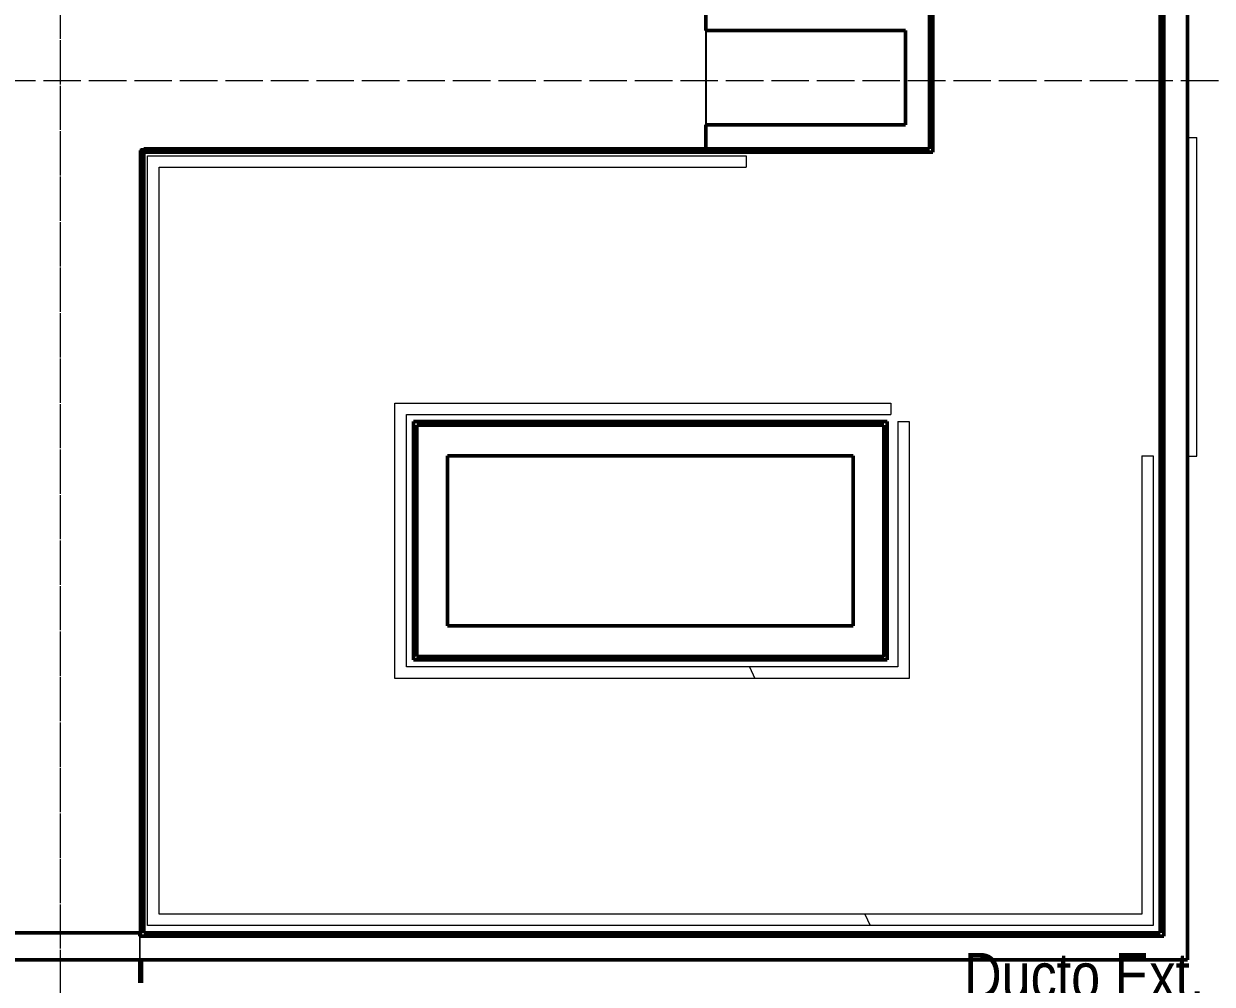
# Model space of a CAD drawing. Header units: inches. Extents: x -3 to 209, y -384 to 20.
# Drawn here: x 162.28 to 167.5, y -89.46 to -85.24 of the extents above; entities that cross this region are included whole.
import ezdxf
from ezdxf import colors
from ezdxf.entities.mleader import LeaderData, LeaderLine
from ezdxf.math import Vec2, Vec3

# ---------------------------------------------------------------- set-up
doc = ezdxf.new("R2010")
doc.units = ezdxf.units.IN
doc.header["$MEASUREMENT"] = 0
for name, pattern in [('Dash', [0.00635, 0.003175, -0.003175]), ('Dash_2_', [0.00635, 0.003175, -0.003175]), ('Grid Line', [0.022225, 0.0127, -0.003175, 0.003175, -0.003175]), ('Grid Line 1_2_', [0.022225, 0.0127, -0.003175, 0.003175, -0.003175])]:
    doc.linetypes.add(name, pattern=pattern)
for name, color, linetype, lineweight in [('A-AREA', 253, 'Dash', 70), ('A-FLOR-HRAL', 253, 'Continuous', 9), ('A-WALL-PATT', 253, 'Continuous', 50), ('HVAC -Textos Extraccion', 2, 'Continuous', 9), ('S-BEAM', 253, 'Continuous', 13), ('S-GRID', 253, 'Continuous', 9)]:
    doc.layers.add(name, color=color, linetype=linetype, lineweight=lineweight)
doc.layers.add('A-WALL', color=253, linetype='Continuous')
doc.styles.add('Arial Narrow', font='ARIALN.TTF', dxfattribs={"height": 0.00295})
doc.styles.get("Standard").update_dxf_attribs({"font": 'arial.ttf'})

msp = doc.modelspace()

# ---------------------------------------------------------------- linework, layer by layer
at = {"layer": 'A-AREA', "linetype": 'Dash_2_'}
msp.add_line((162.7939, -89.3578), (162.7939, -89.4636), dxfattribs=at)
msp.add_line((162.7939, -89.3578), (162.7939, -89.4636), dxfattribs=at)
at = {"layer": 'A-FLOR-HRAL'}
for p, q in [((162.8246, -85.8221), (163.7759, -85.8221)), ((162.8246, -87.1579), (162.8246, -85.8221)), ((163.7759, -85.8221), (165.4559, -85.8221)), ((165.4559, -85.8221), (165.4559, -85.8721)), ((162.8746, -85.8721), (163.7759, -85.8721)), ((162.8746, -87.1579), (162.8746, -85.8721)), ((163.7759, -85.8721), (165.4559, -85.8721)), ((163.9118, -86.9092), (165.4559, -86.9092)), ((163.9118, -87.1579), (163.9118, -86.9092)), ((165.4559, -86.9092), (166.0909, -86.9092)), ((166.0909, -86.9092), (166.0909, -86.9592)), ((163.9618, -86.9592), (165.4559, -86.9592)), ((163.9618, -87.1579), (163.9618, -86.9592)), ((165.4559, -86.9592), (166.0909, -86.9592)), ((166.1223, -86.9906), (166.1723, -86.9906)), ((166.1223, -86.9906), (166.1223, -87.1406)), ((166.1723, -86.9906), (166.1723, -87.1406)), ((166.1223, -87.1406), (166.1223, -87.9806)), ((166.1723, -87.1406), (166.1723, -87.9806)), ((167.1946, -87.1406), (167.2446, -87.1406)), ((167.1946, -87.1406), (167.1946, -87.9806)), ((167.2446, -87.1406), (167.2446, -87.9806)), ((162.8246, -88.2779), (162.8246, -87.1579)), ((162.8746, -88.2779), (162.8746, -87.1579)), ((163.9118, -88.1193), (163.9118, -87.1579)), ((163.9618, -88.0693), (163.9618, -87.1579)), ((166.1223, -87.9806), (166.1223, -88.0693)), ((166.1723, -87.9806), (166.1723, -88.1193)), ((167.1946, -87.9806), (167.1946, -89.1565)), ((167.2446, -87.9806), (167.2446, -89.2065)), ((164.0559, -88.0693), (163.9618, -88.0693)), ((165.4707, -88.0693), (164.0559, -88.0693)), ((165.4707, -88.0693), (165.4941, -88.1193)), ((166.1223, -88.0693), (165.4707, -88.0693)), ((164.0559, -88.1193), (163.9118, -88.1193)), ((165.4941, -88.1193), (164.0559, -88.1193)), ((166.1723, -88.1193), (165.4941, -88.1193)), ((162.8246, -89.2065), (162.8246, -88.2779)), ((162.8746, -89.1565), (162.8746, -88.2779)), ((164.0559, -89.1565), (162.8746, -89.1565)), ((165.9777, -89.1565), (164.0559, -89.1565)), ((165.9777, -89.1565), (166.001, -89.2065)), ((166.2959, -89.1565), (165.9777, -89.1565)), ((167.1946, -89.1565), (166.2959, -89.1565)), ((164.0559, -89.2065), (162.8246, -89.2065)), ((166.001, -89.2065), (164.0559, -89.2065)), ((166.2959, -89.2065), (166.001, -89.2065)), ((167.2446, -89.2065), (166.2959, -89.2065))]:
    msp.add_line(p, q, dxfattribs=at)
at = {"layer": 'A-WALL', "lineweight": 50}
for p, q in [((166.2609, -85.2707), (166.2609, -84.8449)), ((166.261, -84.8449), (166.261, -85.7906)), ((166.276, -85.7906), (166.276, -84.8449)), ((167.2759, -84.8599), (167.2759, -85.7907)), ((167.2909, -85.7907), (167.2909, -84.8599)), ((167.291, -84.8449), (167.291, -89.2528)), ((167.396, -89.3578), (167.396, -84.8599)), ((165.2782, -85.1657), (165.2782, -85.2707)), ((165.2782, -85.2707), (166.156, -85.2707)), ((166.156, -85.2707), (166.156, -85.6856)), ((166.261, -85.7906), (166.261, -85.2707)), ((166.156, -85.6856), (165.2782, -85.6856)), ((165.2782, -85.6856), (165.2782, -85.7906)), ((162.8082, -85.7981), (162.7932, -85.7981)), ((162.7932, -85.7981), (162.7932, -89.2378)), ((166.261, -85.7906), (162.8082, -85.7906)), ((162.8082, -85.7906), (162.8082, -85.7981)), ((162.8082, -89.2378), (162.8082, -85.8056)), ((162.8082, -85.8056), (166.276, -85.8056)), ((165.2782, -85.7906), (166.156, -85.7906)), ((166.156, -85.7906), (166.261, -85.7906)), ((166.276, -85.8056), (166.276, -85.7906)), ((167.2759, -85.7907), (167.2759, -89.2378)), ((167.2909, -89.2528), (167.2909, -85.7907)), ((164.0082, -86.9906), (163.9932, -86.9906)), ((163.9932, -86.9906), (163.9932, -88.0379)), ((166.0761, -86.9906), (164.0082, -86.9906)), ((166.0611, -87.0056), (164.0082, -87.0056)), ((164.0082, -87.0056), (164.0082, -87.1406)), ((164.0082, -88.0229), (164.0082, -87.0056)), ((164.0082, -87.0056), (166.0611, -87.0056)), ((166.0611, -87.1406), (166.0611, -87.0056)), ((166.0611, -87.0056), (166.0611, -88.0229)), ((166.0761, -87.0056), (166.0761, -86.9906)), ((166.0761, -88.0379), (166.0761, -87.0056)), ((164.0082, -87.1406), (164.0082, -88.0229)), ((164.1432, -87.1406), (165.9261, -87.1406)), ((164.1432, -87.8879), (164.1432, -87.1406)), ((165.9261, -87.1406), (165.9261, -87.8879)), ((166.0611, -87.8879), (166.0611, -87.1406)), ((165.9261, -87.8879), (164.1432, -87.8879)), ((166.0611, -88.0229), (166.0611, -87.8879)), ((164.0082, -88.0229), (164.1432, -88.0229)), ((166.0611, -88.0229), (164.0082, -88.0229)), ((164.1432, -88.0229), (166.0611, -88.0229)), ((163.9932, -88.0379), (164.0082, -88.0379)), ((164.0082, -88.0379), (166.0611, -88.0379)), ((166.0611, -88.0379), (166.0761, -88.0379)), ((162.7906, -89.2378), (162.0932, -89.2378)), ((162.7906, -89.2528), (162.7906, -89.2378)), ((167.291, -89.2528), (162.7906, -89.2528)), ((162.7932, -89.2378), (162.7932, -89.2528)), ((162.7932, -89.2528), (167.2759, -89.2528)), ((167.2759, -89.2378), (162.8082, -89.2378)), ((167.2759, -89.2528), (167.2909, -89.2528)), ((162.0932, -89.3578), (162.7906, -89.3578)), ((162.7906, -89.3578), (167.291, -89.3578)), ((167.291, -89.3578), (167.396, -89.3578))]:
    msp.add_line(p, q, dxfattribs=at)
at = {"layer": 'A-WALL', "lineweight": 25}
for p, q in [((165.2792, -85.7906), (165.2792, -85.0906)), ((162.7942, -85.7906), (165.2792, -85.7906)), ((162.7942, -89.2406), (162.7942, -85.7906)), ((162.0942, -89.2406), (162.7942, -89.2406))]:
    msp.add_line(p, q, dxfattribs=at)
at = {"layer": 'A-WALL', "lineweight": 18}
for p, q in [((162.7906, -89.2528), (162.7906, -89.3578)), ((162.7906, -89.3578), (162.7906, -89.2528))]:
    msp.add_line(p, q, dxfattribs=at)
at = {"layer": 'A-WALL-PATT', "linetype": 'Continuous', "lineweight": 9}
for p, q in [((167.2759, -85.2562), (167.2909, -85.2412)), ((166.261, -85.2812), (166.276, -85.2662)), ((167.2759, -85.3269), (167.2909, -85.3119)), ((166.261, -85.3519), (166.276, -85.3369)), ((166.261, -85.4226), (166.276, -85.4076)), ((167.2759, -85.3976), (167.2909, -85.3826)), ((167.2759, -85.4684), (167.2909, -85.4534)), ((166.261, -85.4933), (166.276, -85.4783)), ((166.261, -85.564), (166.276, -85.549)), ((167.2759, -85.5391), (167.2909, -85.5241)), ((166.261, -85.6348), (166.276, -85.6198)), ((167.2759, -85.6098), (167.2909, -85.5948)), ((167.2759, -85.6805), (167.2909, -85.6655)), ((166.261, -85.7055), (166.276, -85.6905)), ((166.261, -85.7762), (166.276, -85.7612)), ((167.2759, -85.7512), (167.2909, -85.7362)), ((162.7932, -85.8499), (162.8082, -85.8349)), ((162.8374, -85.8056), (162.8524, -85.7906)), ((162.9081, -85.8056), (162.9231, -85.7906)), ((162.9788, -85.8056), (162.9938, -85.7906)), ((163.0495, -85.8056), (163.0645, -85.7906)), ((163.1202, -85.8056), (163.1352, -85.7906)), ((163.1909, -85.8056), (163.2059, -85.7906)), ((163.2616, -85.8056), (163.2766, -85.7906)), ((163.3324, -85.8056), (163.3474, -85.7906)), ((163.4031, -85.8056), (163.4181, -85.7906)), ((163.4738, -85.8056), (163.4888, -85.7906)), ((163.5445, -85.8056), (163.5595, -85.7906)), ((163.6152, -85.8056), (163.6302, -85.7906)), ((163.6859, -85.8056), (163.7009, -85.7906)), ((163.7566, -85.8056), (163.7716, -85.7906)), ((163.8273, -85.8056), (163.8423, -85.7906)), ((163.898, -85.8056), (163.913, -85.7906)), ((163.9688, -85.8056), (163.9838, -85.7906)), ((164.0395, -85.8056), (164.0545, -85.7906)), ((164.1102, -85.8056), (164.1252, -85.7906)), ((164.1809, -85.8056), (164.1959, -85.7906)), ((164.2516, -85.8056), (164.2666, -85.7906)), ((164.3223, -85.8056), (164.3373, -85.7906)), ((164.393, -85.8056), (164.408, -85.7906)), ((164.4637, -85.8056), (164.4787, -85.7906)), ((164.5344, -85.8056), (164.5494, -85.7906)), ((164.6052, -85.8056), (164.6202, -85.7906)), ((164.6759, -85.8056), (164.6909, -85.7906)), ((164.7466, -85.8056), (164.7616, -85.7906)), ((164.8173, -85.8056), (164.8323, -85.7906)), ((164.888, -85.8056), (164.903, -85.7906)), ((164.9587, -85.8056), (164.9737, -85.7906)), ((165.0294, -85.8056), (165.0444, -85.7906)), ((165.1001, -85.8056), (165.1151, -85.7906)), ((165.1708, -85.8056), (165.1858, -85.7906)), ((165.2415, -85.8056), (165.2565, -85.7906)), ((165.3123, -85.8056), (165.3273, -85.7906)), ((165.383, -85.8056), (165.398, -85.7906)), ((165.4537, -85.8056), (165.4687, -85.7906)), ((165.5244, -85.8056), (165.5394, -85.7906)), ((165.5951, -85.8056), (165.6101, -85.7906)), ((165.6658, -85.8056), (165.6808, -85.7906)), ((165.7365, -85.8056), (165.7515, -85.7906)), ((165.8072, -85.8056), (165.8222, -85.7906)), ((165.8779, -85.8056), (165.8929, -85.7906)), ((165.9487, -85.8056), (165.9637, -85.7906)), ((166.0194, -85.8056), (166.0344, -85.7906)), ((166.0901, -85.8056), (166.1051, -85.7906)), ((166.1608, -85.8056), (166.1758, -85.7906)), ((166.2315, -85.8056), (166.2465, -85.7906)), ((167.2759, -85.8219), (167.2909, -85.8069)), ((167.2759, -85.8926), (167.2909, -85.8776)), ((162.7932, -85.9206), (162.8082, -85.9056)), ((162.7932, -85.9913), (162.8082, -85.9763)), ((167.2759, -85.9633), (167.2909, -85.9483)), ((167.2759, -86.034), (167.2909, -86.019)), ((162.7932, -86.062), (162.8082, -86.047)), ((167.2759, -86.1048), (167.2909, -86.0898)), ((162.7932, -86.1327), (162.8082, -86.1177)), ((162.7932, -86.2034), (162.8082, -86.1884)), ((167.2759, -86.1755), (167.2909, -86.1605)), ((167.2759, -86.2462), (167.2909, -86.2312)), ((162.7932, -86.2741), (162.8082, -86.2591)), ((167.2759, -86.3169), (167.2909, -86.3019)), ((162.7932, -86.3448), (162.8082, -86.3298)), ((162.7932, -86.4155), (162.8082, -86.4005)), ((167.2759, -86.3876), (167.2909, -86.3726)), ((167.2759, -86.4583), (167.2909, -86.4433)), ((162.7932, -86.4863), (162.8082, -86.4713)), ((167.2759, -86.529), (167.2909, -86.514)), ((162.7932, -86.557), (162.8082, -86.542)), ((162.7932, -86.6277), (162.8082, -86.6127)), ((167.2759, -86.5997), (167.2909, -86.5847)), ((167.2759, -86.6704), (167.2909, -86.6554)), ((162.7932, -86.6984), (162.8082, -86.6834)), ((162.7932, -86.7691), (162.8082, -86.7541)), ((167.2759, -86.7411), (167.2909, -86.7261)), ((162.7932, -86.8398), (162.8082, -86.8248)), ((167.2759, -86.8119), (167.2909, -86.7969)), ((167.2759, -86.8826), (167.2909, -86.8676)), ((162.7932, -86.9105), (162.8082, -86.8955)), ((162.7932, -86.9812), (162.8082, -86.9662)), ((167.2759, -86.9533), (167.2909, -86.9383)), ((164.0415, -87.0056), (164.0565, -86.9906)), ((164.1123, -87.0056), (164.1273, -86.9906)), ((164.183, -87.0056), (164.198, -86.9906)), ((164.2537, -87.0056), (164.2687, -86.9906)), ((164.3244, -87.0056), (164.3394, -86.9906)), ((164.3951, -87.0056), (164.4101, -86.9906)), ((164.4658, -87.0056), (164.4808, -86.9906)), ((164.5365, -87.0056), (164.5515, -86.9906)), ((164.6072, -87.0056), (164.6222, -86.9906)), ((164.6779, -87.0056), (164.6929, -86.9906)), ((164.7487, -87.0056), (164.7637, -86.9906)), ((164.8194, -87.0056), (164.8344, -86.9906)), ((164.8901, -87.0056), (164.9051, -86.9906)), ((164.9608, -87.0056), (164.9758, -86.9906)), ((165.0315, -87.0056), (165.0465, -86.9906)), ((165.1022, -87.0056), (165.1172, -86.9906)), ((165.1729, -87.0056), (165.1879, -86.9906)), ((165.2436, -87.0056), (165.2586, -86.9906)), ((165.3143, -87.0056), (165.3293, -86.9906)), ((165.3851, -87.0056), (165.4001, -86.9906)), ((165.4558, -87.0056), (165.4708, -86.9906)), ((165.5265, -87.0056), (165.5415, -86.9906)), ((165.5972, -87.0056), (165.6122, -86.9906)), ((165.6679, -87.0056), (165.6829, -86.9906)), ((165.7386, -87.0056), (165.7536, -86.9906)), ((165.8093, -87.0056), (165.8243, -86.9906)), ((165.88, -87.0056), (165.895, -86.9906)), ((165.9507, -87.0056), (165.9657, -86.9906)), ((166.0214, -87.0056), (166.0364, -86.9906)), ((166.0611, -87.0367), (166.0761, -87.0217)), ((167.2759, -87.024), (167.2909, -87.009)), ((162.7932, -87.0519), (162.8082, -87.0369)), ((163.9932, -87.054), (164.0082, -87.039)), ((167.2759, -87.0947), (167.2909, -87.0797)), ((162.7932, -87.1227), (162.8082, -87.1077)), ((163.9932, -87.1247), (164.0082, -87.1097)), ((166.0611, -87.1074), (166.0761, -87.0924)), ((162.7932, -87.1934), (162.8082, -87.1784)), ((163.9932, -87.1954), (164.0082, -87.1804)), ((166.0611, -87.1781), (166.0761, -87.1631)), ((167.2759, -87.1654), (167.2909, -87.1504)), ((166.0611, -87.2489), (166.0761, -87.2339)), ((167.2759, -87.2361), (167.2909, -87.2211)), ((162.7932, -87.2641), (162.8082, -87.2491)), ((163.9932, -87.2662), (164.0082, -87.2512)), ((167.2759, -87.3068), (167.2909, -87.2918)), ((162.7932, -87.3348), (162.8082, -87.3198)), ((163.9932, -87.3369), (164.0082, -87.3219)), ((166.0611, -87.3196), (166.0761, -87.3046)), ((162.7932, -87.4055), (162.8082, -87.3905)), ((163.9932, -87.4076), (164.0082, -87.3926)), ((166.0611, -87.3903), (166.0761, -87.3753)), ((167.2759, -87.3775), (167.2909, -87.3625)), ((166.0611, -87.461), (166.0761, -87.446)), ((167.2759, -87.4483), (167.2909, -87.4333)), ((162.7932, -87.4762), (162.8082, -87.4612)), ((163.9932, -87.4783), (164.0082, -87.4633)), ((167.2759, -87.519), (167.2909, -87.504)), ((162.7932, -87.5469), (162.8082, -87.5319)), ((163.9932, -87.549), (164.0082, -87.534)), ((166.0611, -87.5317), (166.0761, -87.5167)), ((162.7932, -87.6176), (162.8082, -87.6026)), ((163.9932, -87.6197), (164.0082, -87.6047)), ((166.0611, -87.6024), (166.0761, -87.5874)), ((167.2759, -87.5897), (167.2909, -87.5747)), ((166.0611, -87.6731), (166.0761, -87.6581)), ((167.2759, -87.6604), (167.2909, -87.6454)), ((162.7932, -87.6883), (162.8082, -87.6733)), ((163.9932, -87.6904), (164.0082, -87.6754)), ((162.7932, -87.7591), (162.8082, -87.7441)), ((163.9932, -87.7611), (164.0082, -87.7461)), ((166.0611, -87.7438), (166.0761, -87.7288)), ((167.2759, -87.7311), (167.2909, -87.7161)), ((162.7932, -87.8298), (162.8082, -87.8148)), ((163.9932, -87.8318), (164.0082, -87.8168)), ((166.0611, -87.8145), (166.0761, -87.7995)), ((167.2759, -87.8018), (167.2909, -87.7868)), ((166.0611, -87.8852), (166.0761, -87.8702)), ((167.2759, -87.8725), (167.2909, -87.8575)), ((162.7932, -87.9005), (162.8082, -87.8855)), ((163.9932, -87.9026), (164.0082, -87.8876)), ((162.7932, -87.9712), (162.8082, -87.9562)), ((163.9932, -87.9733), (164.0082, -87.9583)), ((166.0611, -87.956), (166.0761, -87.941)), ((167.2759, -87.9432), (167.2909, -87.9282)), ((162.7932, -88.0419), (162.8082, -88.0269)), ((163.9993, -88.0379), (164.0082, -88.029)), ((164.0082, -88.029), (164.0143, -88.0229)), ((164.07, -88.0379), (164.085, -88.0229)), ((164.1407, -88.0379), (164.1557, -88.0229)), ((164.2114, -88.0379), (164.2264, -88.0229)), ((164.2821, -88.0379), (164.2971, -88.0229)), ((164.3528, -88.0379), (164.3678, -88.0229)), ((164.4236, -88.0379), (164.4386, -88.0229)), ((164.4943, -88.0379), (164.5093, -88.0229)), ((164.565, -88.0379), (164.58, -88.0229)), ((164.6357, -88.0379), (164.6507, -88.0229)), ((164.7064, -88.0379), (164.7214, -88.0229)), ((164.7771, -88.0379), (164.7921, -88.0229)), ((164.8478, -88.0379), (164.8628, -88.0229)), ((164.9185, -88.0379), (164.9335, -88.0229)), ((164.9892, -88.0379), (165.0042, -88.0229)), ((165.0599, -88.0379), (165.0749, -88.0229)), ((165.1307, -88.0379), (165.1457, -88.0229)), ((165.2014, -88.0379), (165.2164, -88.0229)), ((165.2721, -88.0379), (165.2871, -88.0229)), ((165.3428, -88.0379), (165.3578, -88.0229)), ((165.4135, -88.0379), (165.4285, -88.0229)), ((165.4842, -88.0379), (165.4992, -88.0229)), ((165.5549, -88.0379), (165.5699, -88.0229)), ((165.6256, -88.0379), (165.6406, -88.0229)), ((165.6963, -88.0379), (165.7113, -88.0229)), ((165.7671, -88.0379), (165.7821, -88.0229)), ((165.8378, -88.0379), (165.8528, -88.0229)), ((165.9085, -88.0379), (165.9235, -88.0229)), ((165.9792, -88.0379), (165.9942, -88.0229)), ((166.0499, -88.0379), (166.0611, -88.0267)), ((166.0611, -88.0267), (166.0761, -88.0117)), ((167.2759, -88.0139), (167.2909, -87.9989)), ((167.2759, -88.0847), (167.2909, -88.0697)), ((162.7932, -88.1126), (162.8082, -88.0976)), ((162.7932, -88.1833), (162.8082, -88.1683)), ((167.2759, -88.1554), (167.2909, -88.1404)), ((167.2759, -88.2261), (167.2909, -88.2111)), ((162.7932, -88.254), (162.8082, -88.239)), ((167.2759, -88.2968), (167.2909, -88.2818)), ((162.7932, -88.3247), (162.8082, -88.3097)), ((162.7932, -88.3954), (162.8082, -88.3804)), ((167.2759, -88.3675), (167.2909, -88.3525)), ((167.2759, -88.4382), (167.2909, -88.4232)), ((162.7932, -88.4662), (162.8082, -88.4512)), ((167.2759, -88.5089), (167.2909, -88.4939)), ((162.7932, -88.5369), (162.8082, -88.5219)), ((162.7932, -88.6076), (162.8082, -88.5926)), ((167.2759, -88.5796), (167.2909, -88.5646)), ((167.2759, -88.6503), (167.2909, -88.6353)), ((162.7932, -88.6783), (162.8082, -88.6633)), ((167.2759, -88.721), (167.2909, -88.706)), ((162.7932, -88.749), (162.8082, -88.734)), ((162.7932, -88.8197), (162.8082, -88.8047)), ((167.2759, -88.7918), (167.2909, -88.7768)), ((167.2759, -88.8625), (167.2909, -88.8475)), ((162.7932, -88.8904), (162.8082, -88.8754)), ((162.7932, -88.9611), (162.8082, -88.9461)), ((167.2759, -88.9332), (167.2909, -88.9182)), ((162.7932, -89.0318), (162.8082, -89.0168)), ((167.2759, -89.0039), (167.2909, -88.9889)), ((167.2759, -89.0746), (167.2909, -89.0596)), ((162.7932, -89.1026), (162.8082, -89.0876)), ((162.7932, -89.1733), (162.8082, -89.1583)), ((167.2759, -89.1453), (167.2909, -89.1303)), ((162.7994, -89.2378), (162.8082, -89.229)), ((167.2759, -89.216), (167.2909, -89.201)), ((162.7932, -89.244), (162.7994, -89.2378)), ((162.8551, -89.2528), (162.8701, -89.2378)), ((162.9258, -89.2528), (162.9408, -89.2378)), ((162.9965, -89.2528), (163.0115, -89.2378)), ((163.0672, -89.2528), (163.0822, -89.2378)), ((163.1379, -89.2528), (163.1529, -89.2378)), ((163.2086, -89.2528), (163.2236, -89.2378)), ((163.2793, -89.2528), (163.2943, -89.2378)), ((163.35, -89.2528), (163.365, -89.2378)), ((163.4208, -89.2528), (163.4358, -89.2378)), ((163.4915, -89.2528), (163.5065, -89.2378)), ((163.5622, -89.2528), (163.5772, -89.2378)), ((163.6329, -89.2528), (163.6479, -89.2378)), ((163.7036, -89.2528), (163.7186, -89.2378)), ((163.7743, -89.2528), (163.7893, -89.2378)), ((163.845, -89.2528), (163.86, -89.2378)), ((163.9157, -89.2528), (163.9307, -89.2378)), ((163.9864, -89.2528), (164.0014, -89.2378)), ((164.0571, -89.2528), (164.0721, -89.2378)), ((164.1279, -89.2528), (164.1429, -89.2378)), ((164.1986, -89.2528), (164.2136, -89.2378)), ((164.2693, -89.2528), (164.2843, -89.2378)), ((164.34, -89.2528), (164.355, -89.2378)), ((164.4107, -89.2528), (164.4257, -89.2378)), ((164.4814, -89.2528), (164.4964, -89.2378)), ((164.5521, -89.2528), (164.5671, -89.2378)), ((164.6228, -89.2528), (164.6378, -89.2378)), ((164.6935, -89.2528), (164.7085, -89.2378)), ((164.7643, -89.2528), (164.7793, -89.2378)), ((164.835, -89.2528), (164.85, -89.2378)), ((164.9057, -89.2528), (164.9207, -89.2378)), ((164.9764, -89.2528), (164.9914, -89.2378)), ((165.0471, -89.2528), (165.0621, -89.2378)), ((165.1178, -89.2528), (165.1328, -89.2378)), ((165.1885, -89.2528), (165.2035, -89.2378)), ((165.2592, -89.2528), (165.2742, -89.2378)), ((165.3299, -89.2528), (165.3449, -89.2378)), ((165.4006, -89.2528), (165.4156, -89.2378)), ((165.4714, -89.2528), (165.4864, -89.2378)), ((165.5421, -89.2528), (165.5571, -89.2378)), ((165.6128, -89.2528), (165.6278, -89.2378)), ((165.6835, -89.2528), (165.6985, -89.2378)), ((165.7542, -89.2528), (165.7692, -89.2378)), ((165.8249, -89.2528), (165.8399, -89.2378)), ((165.8956, -89.2528), (165.9106, -89.2378)), ((165.9663, -89.2528), (165.9813, -89.2378)), ((166.037, -89.2528), (166.052, -89.2378)), ((166.1078, -89.2528), (166.1228, -89.2378)), ((166.1785, -89.2528), (166.1935, -89.2378)), ((166.2492, -89.2528), (166.2642, -89.2378)), ((166.3199, -89.2528), (166.3349, -89.2378)), ((166.3906, -89.2528), (166.4056, -89.2378)), ((166.4613, -89.2528), (166.4763, -89.2378)), ((166.532, -89.2528), (166.547, -89.2378)), ((166.6027, -89.2528), (166.6177, -89.2378)), ((166.6734, -89.2528), (166.6884, -89.2378)), ((166.7442, -89.2528), (166.7592, -89.2378)), ((166.8149, -89.2528), (166.8299, -89.2378)), ((166.8856, -89.2528), (166.9006, -89.2378)), ((166.9563, -89.2528), (166.9713, -89.2378)), ((167.027, -89.2528), (167.042, -89.2378)), ((167.0977, -89.2528), (167.1127, -89.2378)), ((167.1684, -89.2528), (167.1834, -89.2378)), ((167.2391, -89.2528), (167.2541, -89.2378))]:
    msp.add_line(p, q, dxfattribs=at)
at = {"layer": 'S-BEAM', "lineweight": 18}
for p, q in [((167.396, -85.7417), (167.436, -85.7417)), ((167.436, -87.1417), (167.436, -85.7417)), ((167.396, -87.1417), (167.436, -87.1417))]:
    msp.add_line(p, q, dxfattribs=at)
at = {"layer": 'S-GRID', "linetype": 'Grid Line 1_2_'}
for p, q in [((162.4399, -65.5133), (162.4399, -119.2586)), ((162.4399, -65.5133), (162.4399, -119.2586)), ((118.6314, -85.4906), (201.8133, -85.4906)), ((118.6314, -85.4906), (201.8133, -85.4906))]:
    msp.add_line(p, q, dxfattribs=at)
at = {"layer": 'S-GRID', "linetype": 'Grid Line'}
for p, q in [((162.4399, -70.4079), (162.4399, -112.8015)), ((117.6245, -85.4906), (200.2834, -85.4906)), ((123.5666, -85.4906), (190.8779, -85.4906))]:
    msp.add_line(p, q, dxfattribs=at)

# ---------------------------------------------------------------- texts
at = {"layer": 'HVAC -Textos Extraccion', "insert": (166.2831, -89.3266), "char_height": 0.2, "width": 1.280602, "attachment_point": 1, "style": 'Arial Narrow'}
msp.add_mtext('\\pi0.13021;Ducto Ext.\\P\\pi0.25544;20"x12"\\P\\pi0.085458;2.000 CFM', dxfattribs=at)

# ---------------------------------------------------------------- leaders
at = {"layer": 'HVAC -Textos Extraccion'}
ml = msp.add_multileader_mtext('Standard', dxfattribs=at)
ml.set_content('', color=256)
ml.set_leader_properties()
ml.build(insert=Vec2(0, 0))
ml.multileader.update_dxf_attribs({"dogleg_length": 0.36, "arrow_head_size": 0.1128})
ctx = ml.context
ctx.base_point, ctx.char_height, ctx.arrow_head_size, ctx.landing_gap_size, ctx.plane_origin, ctx.plane_x_axis, ctx.plane_y_axis = Vec3(166.2812, -89.6232), 0.1128, 0.1128, 0.0564, Vec3(163.3828, -89.1247), Vec3(-1, 0), Vec3(0, -1)
notes = []
notes.append((ctx, [(1, (1, 1, 0), (167.8932, -89.6232), (-1, 0), 1.612, [(0, [(167.8932, -88.9317)], 0, [])])]))
ctx.mtext.insert, ctx.mtext.text_direction, ctx.mtext.rotation, ctx.mtext.flow_direction = Vec3(166.2248, -89.6796), Vec3(-1, 0), 3.141593, 5
for ctx, leaders in notes:
    for number, flags, end, landing, length, lines in leaders:
        leader = LeaderData()
        leader.index, (leader.has_last_leader_line, leader.has_dogleg_vector, leader.attachment_direction) = number, flags
        leader.last_leader_point, leader.dogleg_vector, leader.dogleg_length = Vec3(end), Vec3(landing), length
        for number, points, colour, breaks in lines:
            line = LeaderLine()
            line.index, line.vertices, line.color, line.breaks = number, Vec3.list(points), colors.encode_raw_color(colour), breaks
            leader.lines.append(line)
        ctx.leaders.append(leader)

doc.saveas('drawing.dxf')
